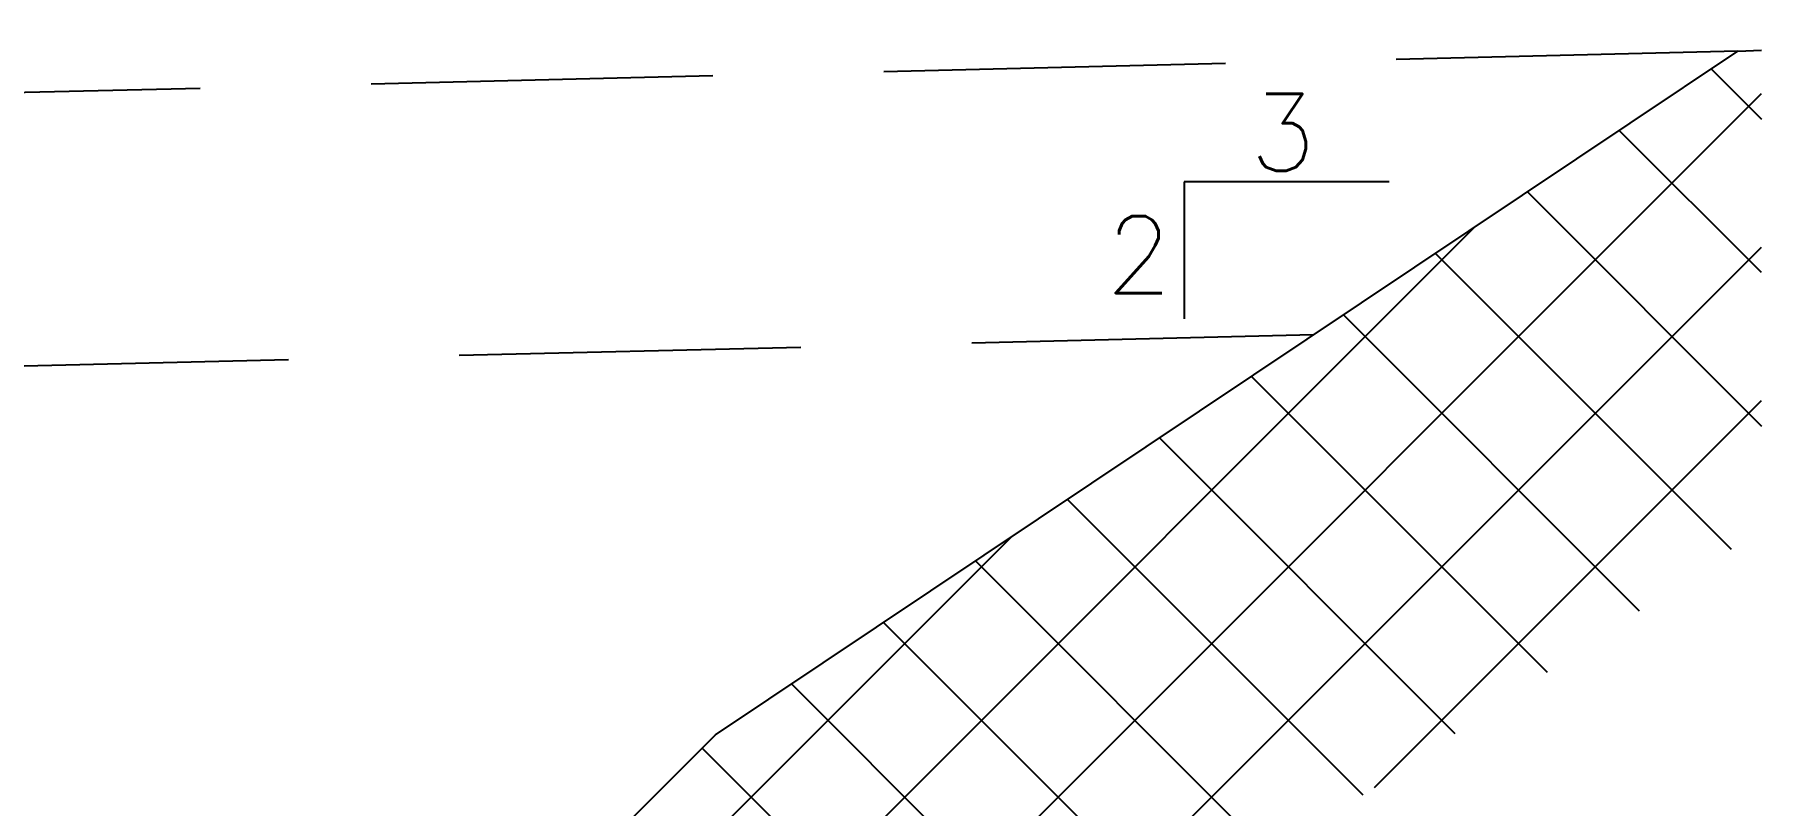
# Model space of a CAD drawing. Header units: metres. Extents: x 750563 to 756046, y 4495933 to 4497284.
# Drawn here: x 755709.741 to 755712.268, y 4496171.072 to 4496172.199 of the extents above; entities that cross this region are included whole.
import ezdxf

# ---------------------------------------------------------------- set-up
doc = ezdxf.new("R2010")
doc.units = ezdxf.units.M
doc.linetypes.add('kv_TRAZOS', pattern=[0.75, 0.5, -0.25])
for name, color, linetype in [('00_TEXTOS', 7, 'Continuous'), ('00_VISTO2', 3, 'Continuous'), ('00TRAMA16', 16, 'Continuous'), ('00TRAMA253', 253, 'Continuous')]:
    doc.layers.add(name, color=color, linetype=linetype)
doc.styles.get("Standard").update_dxf_attribs({"font": 'simplex.shx'})

msp = doc.modelspace()

# ---------------------------------------------------------------- hatches: boundary and pattern name
at = {"layer": '00TRAMA253'}
h = msp.add_hatch(dxfattribs=at)
h.set_pattern_fill('ANSI37', color=256, scale=0.05, style=0)
h.set_pattern_definition([(45, (755705.06469, 4496168.50218), (-0.1122532, 0.1122532), []), (135, (755705.06469, 4496168.50218), (-0.1122532, -0.1122532), [])])
h.paths.add_polyline_path([(755711.12025, 4496170.70922), (755712.26766, 4496171.47644), (755712.26766, 4496172.17658), (755712.23323, 4496172.1752), (755710.7377, 4496171.1752), (755709.56838, 4496170.00588), (755706.56838, 4496170.00588), (755705.06469, 4496168.50218), (755705.91322, 4496168.50218), (755706.81691, 4496169.40588), (755709.81691, 4496169.40588)])

# ---------------------------------------------------------------- linework, layer by layer
at = {"layer": '00_TEXTOS'}
for points in [[(755711.72319, 4496171.98383), (755711.42319, 4496171.98383)], [(755711.42319, 4496171.98383), (755711.42319, 4496171.78383)]]:
    msp.add_lwpolyline(points, dxfattribs=at)
at = {"layer": '00_VISTO2'}
for points in [[(755710.7377, 4496171.1752), (755712.23323, 4496172.1752)], [(755712.23323, 4496172.1752), (755712.26766, 4496172.17658)], [(755709.56838, 4496170.00588), (755710.7377, 4496171.1752)]]:
    msp.add_lwpolyline(points, dxfattribs=at)
at = {"layer": '00TRAMA16', "color": 80, "linetype": 'kv_TRAZOS', "flags": 128}
msp.add_lwpolyline([(755712.23323, 4496172.1752), (755698.46595, 4496171.84178), (755687.75159, 4496171.9808), (755678.28956, 4496172.02714), (755674.19251, 4496172.19944)], dxfattribs=at)
at = {"layer": '00TRAMA16', "linetype": 'kv_TRAZOS', "flags": 128}
msp.add_lwpolyline([(755711.61236, 4496171.76004), (755698.46819, 4496171.44172), (755687.74801, 4496171.58081), (755678.28017, 4496171.62718), (755674.83144, 4496171.77222)], dxfattribs=at)

# ---------------------------------------------------------------- texts
at = {"layer": '00_TEXTOS', "char_height": 0.1125, "width": 0.0572455, "attachment_point": 5}
for s, insert in [('3', (755711.56731, 4496172.05636)), ('2', (755711.35676, 4496171.87764))]:
    msp.add_mtext(s, dxfattribs=dict(at, insert=insert))

doc.saveas('drawing.dxf')
